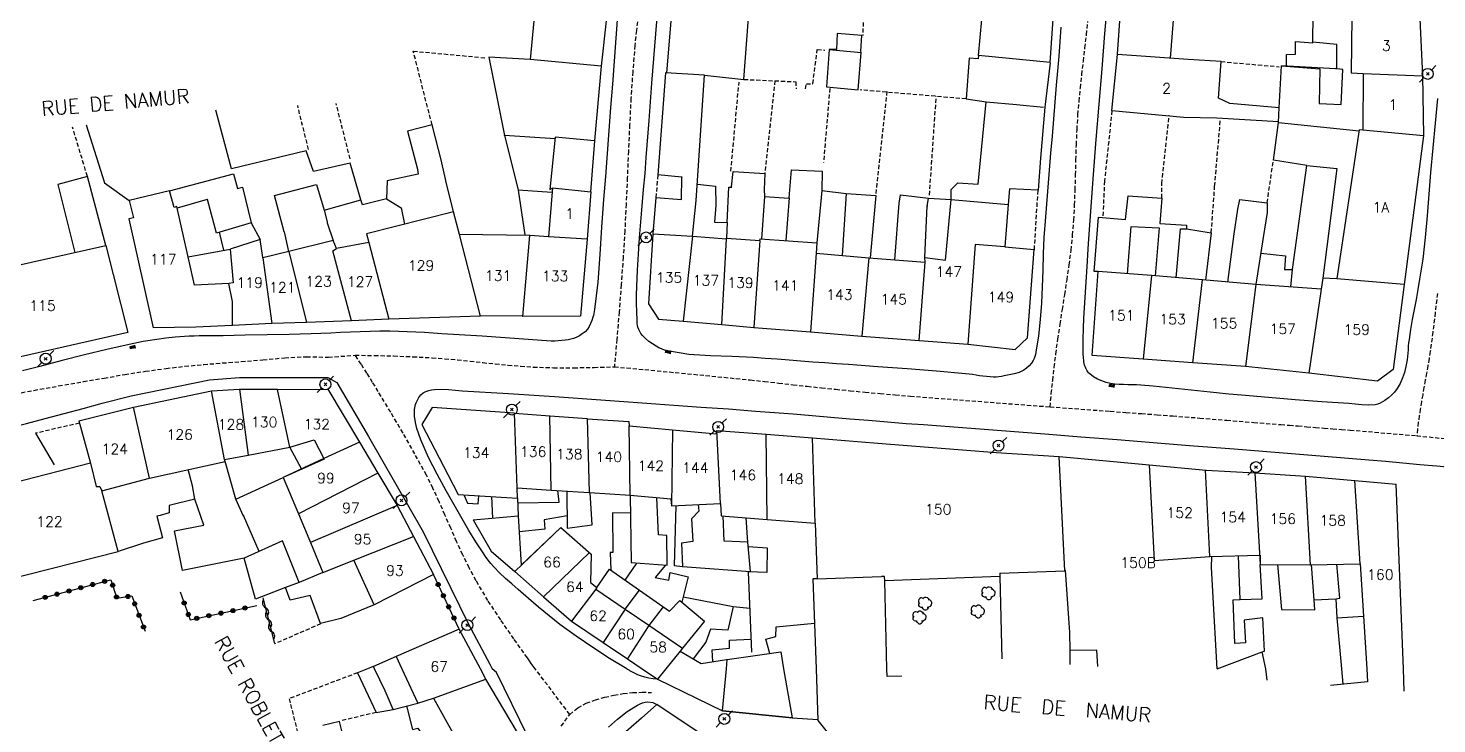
# Model space of a CAD drawing. Header units: millimetres. Extents: x 146998 to 148001, y 143000 to 144001.
# Drawn here: x 147280.2 to 147451.8, y 143164.3 to 143249 of the extents above; entities that cross this region are included whole.
import ezdxf
from ezdxf.enums import TextEntityAlignment as Align

# ---------------------------------------------------------------- set-up
doc = ezdxf.new("R2010")
doc.units = ezdxf.units.MM
doc.linetypes.add('DASHED', pattern=[0.75, 0.5, -0.25])
doc.layers.get('0').update_dxf_attribs({"linetype": 'CONTINUOUS'})
for name, color, linetype in [('W0001', 6, 'DASHED'), ('W0014', 7, 'CONTINUOUS'), ('W0017', 7, 'CONTINUOUS'), ('W0101', 7, 'CONTINUOUS'), ('W0104', 1, 'CONTINUOUS'), ('W0112', 1, 'DASHED'), ('W0300', 7, 'CONTINUOUS'), ('W0310', 3, 'CONTINUOUS'), ('W0323', 7, 'CONTINUOUS'), ('W0401', 7, 'CONTINUOUS'), ('W0473', 7, 'CONTINUOUS'), ('W0989', 7, 'CONTINUOUS'), ('W0991', 7, 'CONTINUOUS'), ('W1102', 7, 'CONTINUOUS')]:
    doc.layers.add(name, color=color, linetype=linetype)
doc.styles.get("Standard").update_dxf_attribs({"font": 'romans.shx', "width": 0.85})

# ---------------------------------------------------------------- blocks, each defined once
blk = doc.blocks.new('T473')
for p, q in [((-0.166667, 0.166667), (0.166667, -0.166667)), ((-0.166667, -0.166667), (0.166667, 0.166667)), ((0.500001, 0.500001), (1.000002, 1.000002)), ((-1.000002, -1.000002), (-0.500001, -0.500001))]:
    blk.add_line(p, q)
blk.add_ellipse((0, 0), major_axis=(0.471405, 0.471405), ratio=1, start_param=5.4977871438, end_param=11.780972451)
blk = doc.blocks.new('T401')
for p, q in [((-0.3, 0.3), (0, 0.3)), ((-0.3, -0.25), (-0.3, 0.3)), ((-0.3, 0.15), (0, 0.15)), ((-0.3, 0), (0, 0)), ((0, 0.3), (0, -0.25)), ((-0.3, -0.15), (0, -0.15)), ((-0.3, -0.25), (-0.3, -0.3)), ((-0.3, -0.3), (0, -0.3)), ((0, -0.3), (0, -0.25))]:
    blk.add_line(p, q)
blk = doc.blocks.new('T300')
for p, q in [((-0.8, 0.51), (-0.86, 0.34)), ((-0.86, 0.34), (-0.86, 0.17)), ((-0.86, 0.17), (-0.74, 0.06)), ((-0.69, 0.63), (-0.8, 0.51)), ((-0.8, -0.06), (-0.74, 0.06)), ((-0.74, 0.06), (-0.69, 0.11)), ((-0.57, 0.69), (-0.69, 0.63)), ((-0.46, 0.69), (-0.57, 0.69)), ((-0.29, 0.63), (-0.46, 0.69)), ((-0.29, 0.63), (-0.17, 0.74)), ((-0.23, 0.57), (-0.29, 0.63)), ((-0.17, 0.74), (-0.06, 0.8)), ((-0.06, 0.8), (0.06, 0.8)), ((0.06, 0.8), (0.23, 0.74)), ((0.23, 0.74), (0.34, 0.63)), ((0.34, 0.63), (0.4, 0.51)), ((0.46, 0.46), (0.34, 0.46)), ((0.4, 0.51), (0.4, 0.46)), ((0.57, 0.4), (0.46, 0.46)), ((0.57, 0.4), (0.69, 0.29)), ((0.69, 0.29), (0.74, 0.17)), ((0.74, 0.06), (0.69, -0.17)), ((0.74, 0.17), (0.74, 0.06)), ((-0.8, -0.17), (-0.8, -0.06)), ((-0.8, -0.23), (-0.8, -0.17)), ((-0.74, -0.34), (-0.8, -0.23)), ((-0.69, -0.4), (-0.74, -0.34)), ((-0.51, -0.46), (-0.69, -0.4)), ((-0.4, -0.46), (-0.51, -0.46)), ((-0.4, -0.46), (-0.34, -0.46)), ((-0.34, -0.46), (-0.34, -0.4)), ((-0.34, -0.51), (-0.34, -0.46)), ((-0.29, -0.63), (-0.34, -0.51)), ((-0.17, -0.74), (-0.29, -0.63)), ((-0.06, -0.8), (-0.17, -0.74)), ((0.06, -0.8), (-0.06, -0.8)), ((0.17, -0.74), (0.06, -0.8)), ((0.23, -0.69), (0.17, -0.74)), ((0.29, -0.46), (0.23, -0.46)), ((0.29, -0.63), (0.23, -0.69)), ((0.46, -0.4), (0.29, -0.46)), ((0.34, -0.51), (0.29, -0.63)), ((0.34, -0.51), (0.34, -0.46)), ((0.57, -0.34), (0.46, -0.4)), ((0.63, -0.29), (0.57, -0.34)), ((0.69, -0.17), (0.63, -0.29))]:
    blk.add_line(p, q)
blk = doc.blocks.new('t323o')
at = {"color": 0, "linetype": 'Continuous'}
for radius in [0.25, 0.15]:
    blk.add_circle((0, 0), radius, dxfattribs=at)
blk = doc.blocks.new('t310o')
at = {"color": 0, "linetype": 'Continuous'}
for centre, start, end in [((-0.5, 0.38), 216.8699, 323.1304), ((0.5, -0.37), 36.8699, 143.1303)]:
    blk.add_arc(centre, 0.625, start, end, dxfattribs=at)

msp = doc.modelspace()

# ---------------------------------------------------------------- linework, layer by layer
at = {"layer": 'W0001'}
for points in [[(147354.52, 143250.55), (147354.3, 143248.74), (147354.11, 143246.93), (147353.85, 143243.71), (147353.64, 143240.49), (147353.47, 143237.26), (147353.33, 143234.04), (147353.19, 143230.81), (147353.05, 143227.59), (147352.89, 143224.36), (147352.69, 143221.14), (147352.45, 143217.8), (147352.2, 143214.46), (147351.92, 143211.12), (147351.62, 143207.79)], [(147404.69, 143202.91), (147404.84, 143204.52), (147405.02, 143206.13), (147405.2, 143207.73), (147405.39, 143209.34), (147405.64, 143211.15), (147405.91, 143212.96), (147406.19, 143214.76), (147406.48, 143216.57), (147406.76, 143218.37), (147407.02, 143220.18), (147407.25, 143222), (147407.44, 143223.82), (147407.58, 143225.65), (147407.68, 143227.48), (147407.75, 143229.32), (147407.8, 143231.15), (147407.84, 143232.99), (147407.9, 143234.82), (147407.98, 143236.66), (147408.09, 143238.49), (147408.23, 143240.12), (147408.39, 143241.74), (147408.56, 143243.36), (147408.75, 143244.99), (147408.94, 143246.61), (147409.13, 143248.23), (147409.31, 143249.85)], [(147451.87, 143216.71), (147451.6, 143214.36), (147451.32, 143212.01), (147451, 143209.66), (147450.87, 143208.78), (147450.72, 143207.9), (147450.56, 143207.02), (147450.4, 143206.15), (147450.24, 143205.27), (147450.08, 143204.39), (147449.93, 143203.52), (147449.79, 143202.64), (147449.67, 143201.83), (147449.55, 143201.02), (147449.45, 143200.21), (147449.36, 143199.39)], [(147277.9, 143204.34), (147280.91, 143204.92), (147283.92, 143205.45), (147286.94, 143205.98), (147289.45, 143206.42), (147291.97, 143206.84), (147294.49, 143207.24), (147297.02, 143207.59), (147299.3, 143207.85), (147301.59, 143208.07), (147303.88, 143208.25), (147306.17, 143208.42), (147308.81, 143208.64), (147311.46, 143208.88), (147314.12, 143209.02), (147316.79, 143208.96)], [(147316.79, 143208.96), (147320.05, 143209.19)], [(147341.98, 143171), (147341.74, 143171.33), (147341.5, 143171.67), (147341.26, 143172), (147341.02, 143172.34), (147339.39, 143174.64), (147337.78, 143176.96), (147336.22, 143179.32), (147334.77, 143181.74), (147333.93, 143183.31), (147333.14, 143184.9), (147332.4, 143186.51), (147331.69, 143188.14), (147330.98, 143189.76), (147330.26, 143191.38), (147329.52, 143192.99), (147328.72, 143194.58), (147327.32, 143197.17), (147325.87, 143199.72), (147324.37, 143202.26), (147322.85, 143204.77), (147322.17, 143205.89), (147321.48, 143207), (147320.77, 143208.1), (147320.05, 143209.19)], [(147320.05, 143209.19), (147322.39, 143209.17), (147324.73, 143209.11), (147327.08, 143209.01), (147329.41, 143208.89), (147330.96, 143208.77), (147332.5, 143208.63), (147334.04, 143208.47), (147335.58, 143208.3), (147337.11, 143208.14), (147338.65, 143207.99), (147340.2, 143207.86), (147341.74, 143207.76), (147344.21, 143207.68), (147346.68, 143207.67), (147349.15, 143207.71), (147351.62, 143207.79)], [(147351.62, 143207.79), (147355.32, 143207.45), (147359.03, 143207.09), (147362.73, 143206.73), (147366.43, 143206.36), (147368.17, 143206.18), (147369.91, 143206), (147371.64, 143205.8), (147373.38, 143205.61), (147375.12, 143205.42), (147376.85, 143205.23), (147378.59, 143205.05), (147380.33, 143204.87), (147382.16, 143204.7), (147384, 143204.53), (147385.84, 143204.37), (147387.67, 143204.21), (147404.69, 143202.91)], [(147404.69, 143202.91), (147412.02, 143202.37), (147413.93, 143202.23), (147415.83, 143202.09), (147417.73, 143201.95), (147419.63, 143201.8), (147422.93, 143201.55), (147426.22, 143201.28), (147429.51, 143201.01), (147432.81, 143200.75), (147433.86, 143200.66), (147434.91, 143200.58), (147435.97, 143200.49), (147437.02, 143200.41), (147438.07, 143200.33), (147439.13, 143200.24), (147440.18, 143200.16), (147441.24, 143200.08), (147449.36, 143199.39)], [(147449.36, 143199.39), (147457.39, 143198.58), (147457.91, 143198.53), (147458.43, 143198.48), (147458.95, 143198.43), (147459.47, 143198.39), (147461.38, 143198.24), (147463.28, 143198.1), (147465.19, 143197.98), (147467.11, 143197.86), (147469.02, 143197.74), (147470.93, 143197.63), (147472.84, 143197.51), (147474.75, 143197.39), (147475.74, 143197.33), (147476.73, 143197.26), (147477.72, 143197.2), (147478.71, 143197.14), (147479.7, 143197.08), (147480.69, 143197.02), (147481.68, 143196.96), (147482.67, 143196.89), (147488.29, 143196.49)], [(147346.18, 143165.45), (147341.98, 143171)], [(147346.18, 143165.45), (147347.16, 143166.25), (147348.2, 143166.82), (147349.3, 143167.24), (147350.44, 143167.54), (147351.57, 143167.79), (147352.7, 143167.99), (147353.84, 143168.11), (147354.99, 143168.16), (147356.13, 143168.13)], [(147345.15, 143164.04), (147346.18, 143165.45)]]:
    msp.add_lwpolyline(points, dxfattribs=at)
at = {"layer": 'W0014'}
for points in [[(147406.02, 143249.15), (147405.88, 143247.38), (147405.74, 143245.61), (147405.59, 143243.84), (147405.45, 143242.07), (147405.28, 143240), (147405.1, 143237.93), (147404.93, 143235.86), (147404.75, 143233.8), (147404.58, 143231.73), (147404.41, 143229.66), (147404.24, 143227.59), (147404.08, 143225.52), (147403.95, 143223.53), (147403.87, 143221.53), (147403.8, 143219.54), (147403.73, 143217.54), (147403.64, 143215.54), (147403.49, 143213.54), (147403.27, 143211.54), (147402.95, 143209.56), (147402.9, 143209.3), (147402.84, 143209.04), (147402.75, 143208.79), (147402.63, 143208.55), (147402.41, 143208.21), (147402.14, 143207.9), (147401.84, 143207.63), (147401.5, 143207.39), (147400.93, 143207.11), (147400.32, 143206.92), (147399.71, 143206.79), (147399.1, 143206.67), (147398.78, 143206.61), (147398.46, 143206.57), (147398.13, 143206.54), (147397.81, 143206.53), (147397.38, 143206.55), (147396.95, 143206.59), (147396.52, 143206.64), (147396.1, 143206.7), (147395.68, 143206.77), (147395.26, 143206.84), (147394.83, 143206.9), (147394.41, 143206.95), (147390.84, 143207.27), (147387.27, 143207.54), (147383.7, 143207.79), (147380.13, 143208.05), (147378.69, 143208.16), (147377.24, 143208.26), (147375.79, 143208.37), (147374.34, 143208.48), (147372.9, 143208.59), (147371.45, 143208.7), (147370, 143208.81), (147368.56, 143208.92), (147365.95, 143209.05), (147363.32, 143209.12), (147360.68, 143209.29), (147358.08, 143209.73), (147357.72, 143209.83), (147357.37, 143209.96), (147357.04, 143210.11), (147356.71, 143210.29), (147356.26, 143210.57), (147355.82, 143210.88), (147355.4, 143211.22), (147355.03, 143211.61), (147354.86, 143211.84), (147354.71, 143212.08), (147354.59, 143212.34), (147354.49, 143212.61), (147354.44, 143212.82), (147354.41, 143213.04), (147354.4, 143213.26), (147354.39, 143213.48), (147354.34, 143214.5), (147354.32, 143215.53), (147354.33, 143216.56), (147354.35, 143217.58), (147354.43, 143219.55), (147354.55, 143221.52), (147354.68, 143223.48), (147354.84, 143225.44), (147355.01, 143227.4), (147355.18, 143229.36), (147355.35, 143231.32), (147355.5, 143233.28), (147355.85, 143237.8), (147356.2, 143242.32), (147356.55, 143246.84), (147356.92, 143251.35)], [(147451.88, 143240.44), (147451.62, 143237.44), (147451.31, 143234.44), (147451.03, 143231.45), (147450.82, 143228.81), (147450.62, 143226.17), (147450.39, 143223.52), (147450.09, 143220.89), (147449.91, 143219.66), (147449.71, 143218.44), (147449.5, 143217.22), (147449.27, 143216), (147449.04, 143214.78), (147448.81, 143213.56), (147448.6, 143212.34), (147448.42, 143211.11), (147448.37, 143210.7), (147448.33, 143210.29), (147448.3, 143209.87), (147448.27, 143209.46), (147448.24, 143209.04), (147448.19, 143208.63), (147448.12, 143208.22), (147448.04, 143207.81), (147447.85, 143207.11), (147447.62, 143206.43), (147447.33, 143205.76), (147446.97, 143205.13), (147446.65, 143204.71), (147446.29, 143204.33), (147445.9, 143203.99), (147445.48, 143203.68), (147445.2, 143203.51), (147444.92, 143203.36), (147444.61, 143203.25), (147444.3, 143203.17), (147443.49, 143203.1), (147442.67, 143203.14), (147441.87, 143203.23), (147441.08, 143203.31), (147437.81, 143203.52), (147434.54, 143203.77), (147431.28, 143204.04), (147428.02, 143204.33), (147426.48, 143204.47), (147424.95, 143204.62), (147423.41, 143204.78), (147421.88, 143204.94), (147420.34, 143205.1), (147418.81, 143205.25), (147417.27, 143205.41), (147415.73, 143205.55), (147415.21, 143205.59), (147414.69, 143205.6), (147414.16, 143205.61), (147413.64, 143205.62), (147413.11, 143205.64), (147412.58, 143205.69), (147412.05, 143205.77), (147411.53, 143205.89), (147411, 143206.07), (147410.48, 143206.3), (147409.99, 143206.58), (147409.53, 143206.91), (147409.4, 143207.03), (147409.29, 143207.16), (147409.2, 143207.3), (147409.11, 143207.44), (147409.03, 143207.62), (147408.96, 143207.81), (147408.9, 143208), (147408.86, 143208.19), (147408.82, 143208.4), (147408.79, 143208.61), (147408.77, 143208.82), (147408.76, 143209.04), (147408.74, 143209.25), (147408.73, 143209.47), (147408.72, 143209.69), (147408.72, 143209.91), (147408.73, 143211.17), (147408.77, 143212.44), (147408.82, 143213.7), (147408.89, 143214.96), (147408.97, 143216.23), (147409.05, 143217.49), (147409.13, 143218.75), (147409.21, 143220.01), (147409.39, 143222.81), (147409.58, 143225.6), (147409.78, 143228.39), (147409.99, 143231.19), (147410.32, 143235.48), (147410.67, 143239.77), (147411.02, 143244.06), (147411.37, 143248.36), (147411.6, 143251.08)], [(147352.01, 143250.61), (147351.8, 143247.8), (147351.58, 143244.99), (147351.37, 143242.19), (147351.16, 143239.38), (147350.95, 143236.57), (147350.74, 143233.77), (147350.53, 143230.96), (147350.31, 143228.15), (147350.07, 143224.81), (147349.86, 143221.46), (147349.6, 143218.11), (147349.2, 143214.78), (147349.16, 143214.54), (147349.12, 143214.29), (147349.06, 143214.05), (147348.99, 143213.82), (147348.87, 143213.44), (147348.73, 143213.06), (147348.56, 143212.7), (147348.33, 143212.36), (147348.04, 143212.05), (147347.71, 143211.79), (147347.35, 143211.56), (147346.98, 143211.37), (147346.65, 143211.24), (147346.31, 143211.15), (147345.97, 143211.09), (147345.63, 143211.03), (147345.21, 143210.97), (147344.78, 143210.93), (147344.36, 143210.9), (147343.93, 143210.89)], [(147343.93, 143210.89), (147341.13, 143211.11), (147338.33, 143211.31), (147335.53, 143211.5), (147332.73, 143211.68), (147330.62, 143211.81), (147328.5, 143211.95), (147326.38, 143212.06), (147324.26, 143212.12), (147323.06, 143212.12), (147321.86, 143212.09), (147320.66, 143212.06), (147319.46, 143212.01), (147318.26, 143211.95), (147317.07, 143211.89), (147315.87, 143211.84), (147314.67, 143211.8), (147311.99, 143211.73), (147309.31, 143211.67), (147306.64, 143211.62), (147303.96, 143211.56), (147303.37, 143211.55), (147302.78, 143211.55), (147302.2, 143211.55), (147301.61, 143211.55), (147301.02, 143211.54), (147300.43, 143211.53), (147299.84, 143211.51), (147299.25, 143211.48), (147298.13, 143211.39), (147297, 143211.27), (147295.89, 143211.13), (147294.77, 143210.96), (147294.2, 143210.87), (147293.64, 143210.76), (147293.08, 143210.64), (147292.52, 143210.52), (147289.79, 143209.9), (147287.06, 143209.23), (147284.35, 143208.54), (147281.63, 143207.84), (147279.52, 143207.3)], [(147289.22, 143203.34), (147292.76, 143204.26), (147302.3, 143206.19), (147305.95, 143206.49), (147316.7, 143206.48), (147317.81, 143205.88), (147321.66, 143199.28), (147328.31, 143187.7), (147333.86, 143176.46), (147336.45, 143171.59), (147336.74, 143171)], [(147353.14, 143171), (147351.04, 143172.27), (147348.98, 143173.6), (147346.96, 143174.98), (147344.97, 143176.42), (147343.67, 143177.44), (147342.39, 143178.5), (147341.14, 143179.59), (147339.9, 143180.68), (147339.13, 143181.34), (147338.37, 143182), (147337.62, 143182.69), (147336.92, 143183.42), (147336.57, 143183.82), (147336.24, 143184.24), (147335.93, 143184.68), (147335.63, 143185.12), (147334.74, 143186.48), (147333.89, 143187.86), (147333.07, 143189.26), (147332.27, 143190.68), (147331.14, 143192.68), (147330.03, 143194.7), (147328.98, 143196.76), (147328.06, 143198.88), (147327.8, 143199.58), (147327.57, 143200.29), (147327.38, 143201.02), (147327.28, 143201.76), (147327.27, 143201.97), (147327.26, 143202.17), (147327.26, 143202.38), (147327.28, 143202.59), (147327.31, 143202.79), (147327.34, 143203), (147327.4, 143203.2), (147327.46, 143203.4), (147327.62, 143203.74), (147327.81, 143204.06), (147328.05, 143204.36), (147328.34, 143204.61), (147328.66, 143204.79), (147329.01, 143204.91), (147329.36, 143204.98), (147329.71, 143205.03), (147330.56, 143205.08), (147331.41, 143205.03), (147332.25, 143204.94), (147333.08, 143204.87), (147338.71, 143204.52), (147344.33, 143204.16), (147349.95, 143203.76), (147355.57, 143203.34)], [(147263.81, 143196.74), (147267.86, 143197.77), (147271.9, 143198.81), (147275.95, 143199.85), (147279.99, 143200.9), (147282.3, 143201.5), (147284.61, 143202.11), (147286.92, 143202.72), (147289.22, 143203.34)], [(147355.57, 143203.34), (147358.88, 143203.12), (147362.19, 143202.89), (147365.51, 143202.65), (147368.82, 143202.4), (147371.11, 143202.22), (147373.41, 143202.04), (147375.7, 143201.85), (147377.99, 143201.66), (147380.29, 143201.47), (147382.58, 143201.27), (147384.87, 143201.09), (147387.17, 143200.9), (147389.28, 143200.74), (147391.38, 143200.58), (147393.49, 143200.42), (147395.6, 143200.26), (147397.71, 143200.1), (147399.82, 143199.94), (147401.93, 143199.78), (147404.04, 143199.61), (147408.44, 143199.27), (147412.85, 143198.92), (147417.26, 143198.57), (147421.66, 143198.21), (147427.13, 143197.78), (147432.6, 143197.35), (147438.07, 143196.92), (147443.53, 143196.46), (147445.6, 143196.28), (147447.66, 143196.09), (147449.72, 143195.9), (147451.79, 143195.71), (147453.85, 143195.52)], [(147340.72, 143160.53), (147341.01, 143161.19), (147341.18, 143161.75), (147341.22, 143162.21), (147341.04, 143162.86), (147337.24, 143170.54), (147336.74, 143171)], [(147356.87, 143169.76), (147356.35, 143169.79), (147355.82, 143169.87), (147355.31, 143169.99), (147354.81, 143170.14), (147354.47, 143170.26), (147354.15, 143170.42), (147353.83, 143170.6), (147353.52, 143170.77), (147353.43, 143170.83), (147353.33, 143170.89), (147353.23, 143170.94), (147353.14, 143171)], [(147350.91, 143163.89), (147352.01, 143164.88), (147353.18, 143165.81), (147354.45, 143166.6), (147354.75, 143166.74), (147355.06, 143166.85), (147355.38, 143166.93), (147355.71, 143166.98)], [(147355.71, 143166.98), (147356.31, 143166.91), (147356.8, 143166.65)]]:
    msp.add_lwpolyline(points, dxfattribs=at)
at = {"layer": 'W0017'}
msp.add_lwpolyline([(147281.11, 143199.72), (147283.36, 143195.84)], dxfattribs=at)
at = {"layer": 'W0101'}
for points in [[(147404.69, 143244.83), (147395.98, 143245.71), (147396.36, 143250.07), (147396.83, 143255.58), (147405.4, 143254.86)], [(147404.69, 143244.83), (147405.4, 143254.86)], [(147441.45, 143250.45), (147441.38, 143243.57)], [(147449.73, 143250.15), (147450.05, 143243.23)], [(147412.23, 143238.98), (147412.9, 143245.83)], [(147432.59, 143239.31), (147426.6, 143239.86), (147425.21, 143240.5), (147425.53, 143244.95), (147421.51, 143245.22), (147412.9, 143245.83)], [(147441.38, 143243.57), (147442.84, 143243.52)], [(147442.84, 143243.52), (147442.79, 143236.6)], [(147450.05, 143243.23), (147450.17, 143235.96)], [(147412.23, 143238.98), (147420.98, 143238.18), (147421, 143238.2), (147425.01, 143238.09), (147432.5, 143237.66)], [(147432.5, 143237.55), (147432.59, 143239.31)], [(147442.79, 143236.6), (147442.34, 143236.65), (147439.64, 143218.52)], [(147450.17, 143235.96), (147450.18, 143235.91), (147447.82, 143217.8)], [(147304.67, 143217.95), (147300.46, 143217.72), (147298.33, 143227.29), (147297.98, 143227.17), (147297.44, 143229.22), (147292.53, 143228.03), (147293.03, 143225.92), (147292.47, 143225.81), (147295.44, 143212.54)], [(147344.07, 143229.58), (147343.61, 143223.63)], [(147344.07, 143229.58), (147348.74, 143229.11)], [(147348.72, 143229.11), (147348.74, 143229.11), (147348.3, 143223.32)], [(147332.76, 143223.89), (147332.02, 143226.67), (147321.43, 143223.97), (147321.71, 143222.91)], [(147389.49, 143220.52), (147389.45, 143221.08), (147391.94, 143220.78), (147392.65, 143228.15), (147399.57, 143227.55), (147399.2, 143222.4)], [(147308.81, 143221.09), (147308.48, 143223.28), (147304.81, 143222.11), (147305.18, 143218.01), (147304.67, 143217.95)], [(147341.3, 143223.79), (147332.76, 143223.89)], [(147348.3, 143223.32), (147347.51, 143213.95), (147340.47, 143213.9)], [(147343.61, 143223.63), (147341.3, 143223.79)], [(147356.31, 143223.99), (147355.78, 143215.44), (147357, 143213.59), (147360.01, 143213.33)], [(147356.31, 143223.99), (147361.14, 143223.7)], [(147361.14, 143223.7), (147365.27, 143223.36), (147365.29, 143223.47)], [(147365.29, 143223.47), (147369.35, 143223.17)], [(147369.35, 143223.17), (147369.38, 143223.35), (147376.29, 143222.9), (147376.2, 143221.64)], [(147271.51, 143218.49), (147289.68, 143222.55), (147292.34, 143211.96)], [(147311.96, 143221.84), (147308.81, 143221.07), (147308.81, 143221.09)], [(147317.76, 143222.2), (147317.38, 143223.17), (147311.96, 143221.84)], [(147321.71, 143222.91), (147317.76, 143222.2)], [(147376.2, 143221.64), (147382.62, 143221.05)], [(147394.69, 143210.56), (147400.45, 143209.9), (147401.93, 143211.31), (147402.77, 143222.06)], [(147399.2, 143222.4), (147402.77, 143222.06)], [(147382.62, 143221.05), (147389.49, 143220.52)], [(147409.83, 143209.17), (147410.54, 143219.39)], [(147417.05, 143218.9), (147410.54, 143219.39)], [(147423.26, 143218.37), (147417.05, 143218.9)], [(147429.75, 143217.81), (147423.26, 143218.37)], [(147439.64, 143218.52), (147439.64, 143218.49), (147437.92, 143218.6), (147437.72, 143217.26)], [(147437.73, 143217.26), (147429.75, 143217.81)], [(147447.82, 143217.8), (147446.48, 143207.47), (147444.58, 143206.04), (147436.2, 143207)], [(147309.88, 143213.07), (147305.11, 143212.81), (147305.08, 143212.81)], [(147314.1, 143213.2), (147309.88, 143213.07)], [(147319.61, 143213.38), (147314.1, 143213.2)], [(147324.15, 143213.57), (147319.61, 143213.38)], [(147335.3, 143213.94), (147324.15, 143213.57)], [(147340.47, 143213.9), (147340.35, 143214), (147335.3, 143213.96), (147335.3, 143213.94)], [(147360.01, 143213.33), (147364.69, 143212.92)], [(147292.34, 143211.96), (147274.41, 143207.9), (147274.33, 143208.2)], [(147305.08, 143212.81), (147300.65, 143212.63), (147295.44, 143212.54)], [(147364.69, 143212.92), (147368.6, 143212.58), (147368.61, 143212.57)], [(147368.61, 143212.57), (147375.51, 143212.03)], [(147375.51, 143212.03), (147381.77, 143211.52)], [(147381.77, 143211.52), (147388.75, 143210.98)], [(147388.75, 143210.98), (147388.79, 143210.98), (147394.69, 143210.56)], [(147416.05, 143208.72), (147409.83, 143209.17)], [(147422.08, 143208.28), (147416.05, 143208.72)], [(147428.51, 143207.83), (147428.49, 143207.81), (147422.08, 143208.28)], [(147436.2, 143207), (147428.51, 143207.83)], [(147293.05, 143202.86), (147302.54, 143204.84)], [(147302.54, 143204.84), (147305.95, 143205.06)], [(147305.95, 143205.06), (147310.58, 143205.05), (147310.58, 143205.02)], [(147310.58, 143205.02), (147316.7, 143205.06), (147320.56, 143198.6)], [(147286.39, 143201.22), (147293.05, 143202.86)], [(147339.45, 143202.12), (147329.44, 143202.84), (147328.15, 143200.78), (147331.32, 143194.69), (147332.59, 143192.25), (147339.81, 143191.79), (147339.79, 143193.03)], [(147286.39, 143201.22), (147287.8, 143196.07)], [(147339.45, 143202.12), (147343.75, 143201.81)], [(147343.75, 143201.81), (147348.32, 143201.48), (147348.32, 143201.43)], [(147348.32, 143201.43), (147353.39, 143201.13), (147353.41, 143200.61)], [(147353.41, 143200.61), (147358.68, 143200.13)], [(147358.68, 143200.13), (147364.06, 143199.64), (147364.1, 143200.03)], [(147364.1, 143200.03), (147370.11, 143199.57)], [(147370.11, 143199.57), (147375.75, 143199.13)], [(147307.01, 143197.04), (147312.09, 143198.01)], [(147312.09, 143198.01), (147315.06, 143198.89), (147316.27, 143196.53)], [(147320.56, 143198.6), (147322.79, 143194.83)], [(147375.75, 143199.13), (147383.73, 143198.5)], [(147383.73, 143198.5), (147398.11, 143197.37)], [(147287.8, 143196.07), (147274.38, 143192.62), (147277.4, 143181.81), (147291.19, 143185.3), (147289.19, 143192.69)], [(147294.98, 143194.23), (147304.22, 143196.25)], [(147304.14, 143196.49), (147307.01, 143197.04)], [(147316.27, 143196.53), (147311.29, 143194.32), (147313.14, 143189.88)], [(147398.11, 143197.37), (147405.79, 143196.87)], [(147405.79, 143196.87), (147411.11, 143196.38)], [(147411.11, 143196.38), (147416.77, 143195.85)], [(147416.77, 143195.85), (147423.69, 143195.21)], [(147289.19, 143192.69), (147294.98, 143194.23)], [(147322.79, 143194.83), (147325.14, 143190.88)], [(147423.69, 143195.21), (147429.64, 143194.89)], [(147429.64, 143194.89), (147435.81, 143194.48)], [(147435.81, 143194.48), (147441.8, 143193.95), (147441.8, 143193.93)], [(147339.79, 143193.03), (147343.92, 143192.77)], [(147343.92, 143192.77), (147348.55, 143192.49)], [(147348.55, 143192.49), (147348.57, 143192.49), (147353.54, 143192.16)], [(147441.8, 143193.93), (147446.84, 143193.51)], [(147447.75, 143171), (147446.84, 143193.51)], [(147325.14, 143190.88), (147327.14, 143187.13)], [(147353.54, 143192.16), (147358.51, 143191.7)], [(147358.51, 143191.7), (147358.57, 143190.85)], [(147358.57, 143190.85), (147364.55, 143191.13)], [(147364.55, 143191.13), (147364.63, 143189.65), (147370.22, 143189.2)], [(147313.14, 143189.88), (147314.6, 143186.38)], [(147370.22, 143189.2), (147376.06, 143188.73)], [(147345.09, 143188.21), (147339.48, 143182.84)], [(147340.27, 143183.64), (147345.09, 143188.21), (147348.8, 143184.98)], [(147376.06, 143188.73), (147376.33, 143181.96), (147384.15, 143182.25)], [(147314.6, 143186.38), (147316.12, 143182.72), (147319.89, 143184.22)], [(147327.14, 143187.13), (147329.58, 143182.48)], [(147329.58, 143182.48), (147322.35, 143178.81), (147319.89, 143184.23)], [(147348.8, 143184.98), (147348.73, 143181.52), (147349.49, 143180.89)], [(147424.17, 143184.68), (147430.27, 143184.86)], [(147425.05, 143171), (147424.52, 143180.43), (147424.52, 143180.46), (147424.36, 143183.34), (147424.38, 143184.69)], [(147430.27, 143184.86), (147430.3, 143183.73), (147436.42, 143183.67)], [(147436.42, 143183.67), (147436.42, 143183.69), (147442.48, 143183.8)], [(147442.48, 143183.8), (147442.87, 143177.42), (147442.87, 143177.4), (147443.26, 143171)], [(147339.48, 143182.84), (147342.97, 143179.79)], [(147398.56, 143182.66), (147398.57, 143182.26), (147398.57, 143182.26), (147384.55, 143181.72), (147384.55, 143181.72), (147384.54, 143182.25), (147384.15, 143182.25)], [(147398.56, 143182.66), (147406.51, 143182.96)], [(147407.13, 143173.23), (147407.11, 143175.45), (147406.59, 143183.03)], [(147349.49, 143180.89), (147349.35, 143180.7)], [(147349.35, 143180.7), (147352.93, 143178.27)], [(147342.97, 143179.79), (147346.38, 143176.8), (147346.38, 143176.83)], [(147352.93, 143178.27), (147355.83, 143176.31)], [(147332.71, 143175.85), (147325.02, 143172.52), (147325.73, 143171)], [(147335.3, 143171), (147332.71, 143175.85)], [(147346.38, 143176.83), (147350.24, 143174.22)], [(147355.83, 143176.31), (147359.93, 143173.53)], [(147350.24, 143174.22), (147353.22, 143172.21)], [(147359.93, 143173.53), (147359.64, 143173.16)], [(147353.22, 143172.21), (147355.01, 143171)], [(147359.64, 143173.16), (147357.89, 143171)], [(147410.4, 143173.27), (147407.13, 143173.23)], [(147410.51, 143171.28), (147410.4, 143173.27)], [(147325.73, 143171), (147327.67, 143166.84), (147329.6, 143167.44)], [(147335.97, 143169.74), (147335.3, 143171)], [(147355.01, 143171), (147356.87, 143169.76)], [(147357.89, 143171), (147356.87, 143169.76)], [(147443.26, 143171), (147443.36, 143169.41), (147438.86, 143168.99)], [(147447.84, 143168.27), (147447.79, 143169.64), (147447.75, 143171)], [(147335.99, 143156.66), (147340.45, 143162.14), (147335.97, 143169.74)], [(147329.6, 143167.44), (147333.4, 143160.58)], [(147363.55, 143162.17), (147356.8, 143166.65), (147354.92, 143165.01), (147351.76, 143162.25)]]:
    msp.add_lwpolyline(points, dxfattribs=at)
at = {"layer": 'W0104'}
for points in [[(147412.89, 143245.85), (147413.84, 143259.19)], [(147419.37, 143245.37), (147419.9, 143252.01), (147420.27, 143258.65)], [(147358.93, 143255.38), (147358.94, 143255.31), (147357.95, 143243.54), (147357.83, 143243.6), (147356.9, 143231.15)], [(147362.58, 143243.3), (147367.4, 143242.78), (147368.27, 143254.61)], [(147341.89, 143250.76), (147341.36, 143245.2), (147336.31, 143245.48), (147338.22, 143235.97), (147338.22, 143236.01), (147339.9, 143229.28), (147340.7, 143223.85)], [(147350.67, 143250.29), (147349.99, 143244.4), (147349.21, 143235.34), (147349.21, 143235.32), (147348.72, 143229.11)], [(147432.59, 143239.31), (147432.87, 143244.43), (147433.45, 143244.4), (147433.48, 143244.4), (147433.49, 143245.82), (147434.57, 143245.87), (147434.57, 143247.4), (147436.7, 143247.25), (147436.69, 143247.3), (147436.73, 143250.67)], [(147439.61, 143244.09), (147439.62, 143247.03), (147436.69, 143247.3)], [(147377.8, 143246.42), (147381.67, 143246.08)], [(147395.98, 143245.71), (147395.92, 143245.3), (147394.84, 143245.38), (147394.46, 143240.41), (147396.9, 143240.06)], [(147412.9, 143245.83), (147412.89, 143245.85)], [(147349.99, 143244.4), (147341.36, 143245.2)], [(147404.69, 143244.81), (147404.05, 143239.42), (147404.05, 143239.4), (147403.54, 143233.21), (147403.23, 143229.3)], [(147361.14, 143223.7), (147361.6, 143228.05), (147362.58, 143243.3), (147357.83, 143243.6)], [(147332.02, 143226.67), (147331.07, 143230.44), (147331.07, 143230.46), (147330.61, 143232.64), (147330.61, 143232.67), (147329.41, 143237.24), (147326.42, 143236.47), (147327.62, 143231.85), (147327.65, 143231.83), (147327.71, 143231.25), (147323.93, 143230.42), (147323.86, 143228.23), (147320.95, 143227.53), (147320.73, 143228.13), (147319.43, 143232.6), (147314.98, 143231.56), (147314.08, 143234.07), (147304.97, 143231.91), (147303.09, 143239.05)], [(147392.65, 143228.15), (147392.64, 143229.39), (147393.47, 143230.18), (147395.95, 143230.02), (147396.9, 143240.06), (147400.6, 143239.71), (147403.91, 143239.42)], [(147287.29, 143237.25), (147289.52, 143230.19), (147292.53, 143228.03)], [(147430.36, 143221.64), (147433.39, 143221.31), (147433.24, 143219.64), (147434.23, 143219.62), (147435.97, 143232.3), (147431.89, 143232.93), (147432.5, 143237.55), (147442.33, 143236.54)], [(147344.39, 143235.55), (147338.22, 143235.97)], [(147349.21, 143235.32), (147344.41, 143235.76), (147343.77, 143229.36), (147344.07, 143229.56), (147344.07, 143229.58)], [(147435.97, 143232.3), (147439.61, 143231.94), (147437.92, 143218.6)], [(147289.68, 143222.55), (147287.43, 143230.98), (147283.81, 143230), (147285.91, 143221.7)], [(147297.44, 143229.22), (147305.22, 143231.3), (147305.7, 143229.5), (147306.32, 143229.68), (147307.37, 143225.32), (147303.17, 143224.06), (147302.05, 143228.14), (147302.03, 143228.14), (147298.38, 143227.09)], [(147356.68, 143228.4), (147359.79, 143228.18), (147359.85, 143230.91), (147359.85, 143230.88), (147356.9, 143231.15)], [(147361.73, 143230.04), (147363.95, 143229.78), (147363.97, 143227.45), (147363.82, 143225.39), (147365.37, 143225.37), (147365.57, 143229.65), (147365.92, 143229.67), (147365.9, 143229.69), (147366.08, 143231.59), (147369.95, 143231.32), (147369.88, 143229.38), (147369.89, 143228.53), (147372.89, 143228.33), (147372.91, 143228.36), (147373.19, 143231.79), (147376.91, 143231.63), (147376.87, 143229.24), (147379.86, 143228.91), (147379.86, 143228.89), (147383.47, 143228.64), (147382.76, 143221.04)], [(147311.96, 143221.84), (147311.42, 143224.24), (147311.39, 143224.24), (147310.22, 143228.63), (147315.34, 143229.98), (147316.25, 143226.85), (147320.73, 143228.13)], [(147344.02, 143229), (147339.9, 143229.28)], [(147356.68, 143228.4), (147356.31, 143223.99)], [(147369.89, 143228.53), (147369.53, 143223.34)], [(147376.87, 143229.24), (147376.29, 143222.9)], [(147379.86, 143228.91), (147379.36, 143221.35)], [(147385.79, 143220.8), (147386.3, 143227.71), (147386.46, 143228.71), (147389.9, 143228.34), (147392.65, 143228.15)], [(147403.23, 143229.3), (147399.75, 143229.46), (147399.57, 143227.55)], [(147410.58, 143226), (147413.88, 143225.71), (147414.2, 143228.61), (147418.3, 143228.34), (147418.05, 143225.22), (147421.32, 143225.05), (147421.3, 143224.6), (147424.33, 143224.12), (147423.64, 143218.34)], [(147316.25, 143226.85), (147316.64, 143225.45), (147316.65, 143225.32), (147317.38, 143223.17)], [(147323.86, 143228.23), (147325.63, 143227.15), (147326.07, 143225.15)], [(147332.74, 143223.89), (147332.02, 143226.67)], [(147372.91, 143228.36), (147372.5, 143223.15)], [(147389.45, 143221.08), (147389.71, 143227.39), (147389.71, 143227.32), (147389.9, 143228.34)], [(147426.35, 143218.11), (147427.12, 143223.98), (147427.57, 143226.98), (147427.8, 143228.16), (147431.14, 143227.76), (147431.12, 143226.61), (147431.13, 143226.59), (147430.66, 143223.52), (147429.75, 143217.81)], [(147307.37, 143225.32), (147308.48, 143223.28)], [(147365.37, 143225.37), (147365.29, 143223.47)], [(147410.54, 143219.39), (147410.07, 143219.38), (147410.58, 143226)], [(147304.04, 143221.97), (147303.52, 143224.17)], [(147414.14, 143219.12), (147414.56, 143224.88), (147418, 143224.7), (147417.49, 143218.86)], [(147420.07, 143218.64), (147420.58, 143224.59), (147421.3, 143224.6)], [(147299.69, 143221.19), (147304.81, 143222.11)], [(147434.03, 143217.52), (147434.23, 143219.62)], [(147313.52, 143195.35), (147312.09, 143198.01)], [(147304.22, 143196.25), (147304.14, 143196.49)], [(147308.35, 143185.3), (147306.45, 143189.67), (147306.45, 143189.58), (147305.51, 143191.68), (147304.22, 143196.25)], [(147316.24, 143196.6), (147311.29, 143194.32)], [(147300.5, 143191.67), (147300.21, 143193.3), (147299.72, 143195.27)], [(147305.51, 143191.68), (147311.29, 143194.32)], [(147339.83, 143191.22), (147344.89, 143191.3), (147344.73, 143192.72)], [(147345.81, 143192.65), (147345.88, 143188.12), (147348.9, 143188.55), (147348.67, 143192.48)], [(147322.35, 143178.81), (147318.3, 143177.13), (147318.28, 143177.13), (147315.84, 143176.52), (147314.56, 143179.93), (147312.12, 143179.37), (147311.55, 143180.89), (147307.9, 143179.47), (147306.52, 143184.48), (147298.99, 143183), (147298.04, 143187.83), (147301.61, 143188.51), (147300.5, 143191.67), (147297.37, 143190.9), (147297.38, 143190.02), (147296.27, 143189.66), (147295.89, 143189.61), (147296.56, 143186.97), (147294.26, 143186.32), (147291.19, 143185.3)], [(147333.26, 143192.21), (147333.74, 143191.18), (147335.04, 143191.11), (147335.1, 143192.09)], [(147336.81, 143189.36), (147336.7, 143191.99)], [(147339.81, 143191.79), (147339.89, 143189.62)], [(147353.54, 143192.16), (147353.68, 143183.94), (147358.06, 143183.62), (147358, 143187.24), (147357.01, 143187.33), (147356.77, 143191.86)], [(147359.09, 143190.87), (147358.9, 143183.6), (147359.93, 143183.48)], [(147361.84, 143191), (147361.89, 143190.22), (147361.03, 143189.28), (147361.18, 143186.51), (147359.8, 143186.3), (147359.93, 143183.48), (147368.19, 143182.87), (147367.86, 143186.45), (147367.67, 143189.4)], [(147334.43, 143189.15), (147339.89, 143189.62), (147340.27, 143183.64)], [(147334.43, 143189.15), (147336.59, 143185.32), (147339.48, 143182.84)], [(147345.86, 143189.63), (147343.05, 143189.15), (147343.14, 143188.01), (147340.01, 143187.67)], [(147353.58, 143189.96), (147351.4, 143190.02), (147351.43, 143185.19), (147351.11, 143185.17), (147351.2, 143183.02)], [(147367.86, 143186.45), (147364.99, 143186.56), (147364.86, 143189.63)], [(147313.21, 143181.52), (147311.18, 143186.58), (147306.52, 143184.48)], [(147367.91, 143185.89), (147370.25, 143185.76), (147370.19, 143182.74), (147367.92, 143182.81), (147368.32, 143173.02)], [(147352.95, 143181.8), (147354.35, 143183.89)], [(147427.85, 143179.43), (147427.64, 143184.78)], [(147316.12, 143182.72), (147313.21, 143181.52), (147311.55, 143180.89)], [(147349.49, 143180.89), (147351.04, 143183.13), (147358.35, 143178.04), (147359.6, 143179.33), (147362.58, 143176.81), (147359.93, 143173.53)], [(147357.83, 143183.64), (147356.6, 143182.11), (147358.25, 143181.81), (147358.41, 143182.73), (147360.59, 143182.21), (147359.83, 143179.14)], [(147398.57, 143182.26), (147398.81, 143172.22)], [(147430.99, 143171), (147430.54, 143173.09), (147430.8, 143173.16), (147430.59, 143177.21), (147428.32, 143176.94), (147428.48, 143174.19), (147427.19, 143174.1), (147426.98, 143179.39), (147427.85, 143179.43), (147430.54, 143179.54), (147430.3, 143183.73)], [(147432.39, 143183.71), (147432.88, 143178.22), (147436.95, 143178.18), (147436.86, 143179.41), (147439.51, 143179.55), (147439.64, 143177.22), (147440.21, 143171)], [(147436.86, 143179.41), (147436.55, 143183.7)], [(147439.51, 143179.55), (147440, 143179.6), (147439.61, 143183.75)], [(147352.93, 143178.27), (147354.67, 143180.6)], [(147376.33, 143181.96), (147375.81, 143181.95), (147376.18, 143171)], [(147384.82, 143171), (147384.55, 143181.72)], [(147359.99, 143179.76), (147366.09, 143178.59), (147365.44, 143175.72), (147363.34, 143175.84), (147362.77, 143174.25), (147361.23, 143172.21)], [(147355.86, 143176.28), (147357.6, 143178.56)], [(147366.09, 143178.59), (147368.1, 143178.4)], [(147439.64, 143177.22), (147442.87, 143177.42)], [(147370.54, 143172.88), (147370.08, 143174.63), (147371.29, 143174.96), (147371.33, 143176.11), (147375.99, 143176.58)], [(147363.62, 143171.87), (147363.55, 143173.33), (147365.64, 143173.52), (147365.66, 143174.51), (147368.25, 143174.61)], [(147325.02, 143172.52), (147322.26, 143171.27), (147322.24, 143171.27), (147321.56, 143171)], [(147359.64, 143173.16), (147362.18, 143171.64)], [(147362.18, 143171.64), (147365.28, 143172.14), (147365.36, 143172.14)], [(147365.26, 143171), (147365.36, 143172.14)], [(147365.36, 143172.14), (147371.88, 143173.07), (147372.23, 143171)], [(147407.14, 143171.55), (147407.13, 143173.23)], [(147425.05, 143171), (147430.54, 143173.09)], [(147321.56, 143171), (147320.32, 143170.52), (147322.61, 143165.7), (147324.66, 143166.06), (147327.67, 143166.84)], [(147322.39, 143171), (147322.26, 143171.27)], [(147324.66, 143166.06), (147323.68, 143168.31), (147322.39, 143171)], [(147364.8, 143165.88), (147365.26, 143171)], [(147372.23, 143171), (147373.29, 143165.03), (147364.8, 143165.88)], [(147376.18, 143171), (147376.4, 143164.71), (147378.88, 143161.62), (147384.11, 143163.07), (147384.16, 143162.37), (147386.46, 143162.56)], [(147386.62, 143170.13), (147384.84, 143170.06), (147384.82, 143171)], [(147431.12, 143169.62), (147430.99, 143171)], [(147440.21, 143171), (147440.37, 143169.14)], [(147356.87, 143169.76), (147364.8, 143165.88), (147373.29, 143165.03), (147376.39, 143164.83)], [(147326.3, 143166.49), (147327.03, 143163.62), (147327.68, 143163.76), (147329.24, 143161.42), (147329.21, 143161.33), (147327.18, 143159.2), (147324.49, 143161.58), (147323.32, 143160.3), (147322.85, 143162.01), (147318.84, 143160.79), (147319.44, 143158.28), (147323.84, 143159.59), (147326.16, 143157.44)], [(147373.29, 143165.03), (147376.39, 143164.83)], [(147319.07, 143160.86), (147318.13, 143164.58), (147316.12, 143164.1)]]:
    msp.add_lwpolyline(points, dxfattribs=at)
for points in [[(147377.44, 143241.88), (147381.31, 143241.52), (147381.67, 143246.08), (147381.66, 143246.21), (147381.75, 143248.15), (147378.75, 143248.37), (147378.66, 143246.41), (147378.61, 143246.41), (147377.8, 143246.42)], [(147432.87, 143244.43), (147437.54, 143244.08), (147437.49, 143239.85), (147440.15, 143239.72), (147440.35, 143243.98), (147439.61, 143244.09), (147439.45, 143244.08)]]:
    msp.add_lwpolyline(points, close=True, dxfattribs=at)
at = {"layer": 'W0112'}
for points in [[(147382.08, 143253.48), (147381.87, 143248.14)], [(147329.41, 143237.24), (147327.12, 143246.23), (147335.97, 143245.41)], [(147374.91, 143241.64), (147375.01, 143242.25), (147375.79, 143242.26), (147376.34, 143246.43), (147377.27, 143246.36)], [(147425.53, 143244.95), (147432.58, 143244.33)], [(147365.81, 143231.6), (147366.8, 143242.45)], [(147367.4, 143242.78), (147371.16, 143242.62), (147369.95, 143231.32)], [(147371.16, 143242.62), (147373.71, 143242.5), (147373.75, 143241.63)], [(147377.86, 143241.69), (147377.09, 143232.65)], [(147394.46, 143240.41), (147381.55, 143241.5)], [(147383.5, 143228.89), (147384.85, 143241.39)], [(147390, 143228.7), (147390.83, 143240.69)], [(147314.36, 143234.24), (147313.04, 143239.59)], [(147319.42, 143233.11), (147317.73, 143239.84)], [(147412.23, 143238.98), (147411.32, 143230.42), (147411.12, 143225.95)], [(147287.43, 143230.98), (147285.61, 143236.97)], [(147418.3, 143228.34), (147418.32, 143230.07), (147418.31, 143230.11), (147419.21, 143238.44)], [(147424.33, 143224.12), (147424.73, 143229.54), (147424.74, 143229.76), (147425.44, 143237.92)], [(147431.14, 143227.76), (147431.89, 143232.93)], [(147356.9, 143231.13), (147356.68, 143228.4)], [(147402.78, 143222.04), (147403.23, 143229.3)], [(147286.47, 143200.93), (147281.11, 143199.69)], [(147315.84, 143176.49), (147310.22, 143174.04)], [(147320.32, 143170.52), (147312, 143167.37), (147313.14, 143162.77), (147315.7, 143154.81)], [(147322.61, 143165.7), (147318.39, 143164.68)]]:
    msp.add_lwpolyline(points, dxfattribs=at)
at = {"layer": 'W0310'}
msp.add_lwpolyline([(147310.24, 143174.09), (147308.84, 143179.64)], dxfattribs=at)
at = {"layer": 'W0323'}
for points in [[(147332.71, 143175.85), (147329.58, 143182.48)], [(147280.83, 143179.31), (147290.28, 143181.86), (147291.01, 143179.63), (147292.82, 143179.89), (147294.46, 143175.59)], [(147298.72, 143180.4), (147299.94, 143176.98), (147308.08, 143178.73)]]:
    msp.add_lwpolyline(points, dxfattribs=at)
at = {"layer": 'W1102'}
for points in [[(147442.84, 143243.51), (147450.05, 143243.23)], [(147450.18, 143235.91), (147442.79, 143236.6)], [(147335.3, 143213.94), (147332.74, 143223.89)], [(147340.47, 143213.9), (147341.3, 143223.79)], [(147348.3, 143223.32), (147343.61, 143223.63)], [(147361.14, 143223.7), (147360.01, 143213.33)], [(147364.69, 143212.92), (147365.27, 143223.36)], [(147311.96, 143221.84), (147314.1, 143213.2)], [(147319.61, 143213.38), (147317.31, 143221.92), (147317.76, 143222.2)], [(147321.71, 143222.91), (147324.15, 143213.57)], [(147369.35, 143223.17), (147368.61, 143212.57)], [(147376.2, 143221.64), (147375.51, 143212.03)], [(147399.2, 143222.4), (147395.57, 143222.66), (147394.69, 143210.56)], [(147308.81, 143221.07), (147309.88, 143213.07)], [(147382.62, 143221.05), (147381.77, 143211.52)], [(147388.75, 143210.98), (147389.49, 143220.52)], [(147417.05, 143218.9), (147416.05, 143208.72)], [(147422.08, 143208.28), (147423.26, 143218.37)], [(147447.82, 143217.8), (147439.64, 143218.49)], [(147305.11, 143212.81), (147305.12, 143215.72), (147304.67, 143217.95)], [(147429.75, 143217.81), (147428.49, 143207.81)], [(147437.72, 143217.26), (147436.2, 143207)], [(147304.14, 143196.49), (147302.54, 143204.84)], [(147305.95, 143205.06), (147307.01, 143197.04)], [(147312.09, 143198.01), (147310.58, 143205.02)], [(147294.98, 143194.23), (147293.05, 143202.86)], [(147339.79, 143193.03), (147339.45, 143202.12)], [(147343.92, 143192.77), (147343.75, 143201.81)], [(147348.32, 143201.48), (147348.55, 143192.49)], [(147353.54, 143192.16), (147353.41, 143200.61)], [(147358.68, 143200.13), (147358.57, 143190.85)], [(147364.55, 143191.13), (147364.1, 143200.03)], [(147370.22, 143189.2), (147370.11, 143199.57)], [(147320.56, 143198.6), (147316.24, 143196.6)], [(147376.06, 143188.73), (147375.75, 143199.13)], [(147287.8, 143196.07), (147288.51, 143193.19), (147288.93, 143193.22), (147289.19, 143192.69)], [(147406.51, 143182.96), (147405.79, 143196.87)], [(147416.77, 143195.85), (147417.38, 143184.19), (147424.17, 143184.68)], [(147322.79, 143194.83), (147313.14, 143189.88)], [(147424.17, 143184.68), (147423.61, 143195.22)], [(147429.64, 143194.89), (147430.3, 143183.73)], [(147436.42, 143183.67), (147435.81, 143194.48)], [(147442.48, 143183.8), (147441.8, 143193.95)], [(147325.14, 143190.88), (147314.6, 143186.38)], [(147319.89, 143184.22), (147327.14, 143187.13)], [(147348.58, 143185.17), (147342.97, 143179.79)], [(147349.35, 143180.7), (147346.38, 143176.8)], [(147352.93, 143178.27), (147350.24, 143174.22)], [(147353.22, 143172.2), (147355.77, 143176.16), (147355.86, 143176.28)], [(147329.6, 143167.44), (147335.97, 143169.74)]]:
    msp.add_lwpolyline(points, dxfattribs=at)

# ---------------------------------------------------------------- block references
at = {"layer": 'W0300'}
for p in [(147397.23, 143180.2), (147389.51, 143178.95), (147395.94, 143177.98), (147388.82, 143177.26)]:
    msp.add_blockref('T300', p, dxfattribs=at)
at = {"layer": 'W0310', "rotation": 104.1745918999692}
for p in [(147309.14, 143178.45), (147309.5, 143176.99), (147309.87, 143175.54)]:
    msp.add_blockref('t310o', p, dxfattribs=at)
at = {"layer": 'W0323'}
for p, rotation in [((147283.73, 143180.1), 15.10262332860257), ((147285.18, 143180.49), 15.10262332860257), ((147286.62, 143180.88), 15.10262332860257), ((147288.07, 143181.27), 15.10262332860257), ((147289.52, 143181.66), 15.10262332860257), ((147290.5, 143181.19), 288.1572654742088), ((147330.15, 143181.27), 115.2306386931702), ((147282.28, 143179.7), 15.10262332860257), ((147290.97, 143179.76), 288.1572654742088), ((147292.36, 143179.82), 7.95285379487108), ((147293.19, 143178.92), 290.8350159704404), ((147299.21, 143179.03), 289.6824820287829), ((147306.62, 143178.42), 12.13848806843252), ((147330.79, 143179.92), 115.2306386931702), ((147331.43, 143178.56), 115.2306386931702), ((147293.72, 143177.52), 290.8350159704404), ((147299.72, 143177.62), 289.6824820287829), ((147300.75, 143177.16), 12.13848806843252), ((147302.22, 143177.47), 12.13848806843252), ((147303.69, 143177.79), 12.13848806843252), ((147305.15, 143178.1), 12.13848806843252), ((147332.07, 143177.2), 115.2306386931702), ((147294.26, 143176.11), 290.8350159704404)]:
    msp.add_blockref('t323o', p, dxfattribs=dict(at, rotation=rotation))
at = {"layer": 'W0401'}
for p, rotation in [((147292.91, 143210.34), 102.1928978532246), ((147358.22, 143209.74), 77.06072502854244), ((147412.25, 143205.63), 81.01578704857333)]:
    msp.add_blockref('T401', p, dxfattribs=dict(at, rotation=rotation))
at = {"layer": 'W0473'}
for p in [(147450.7, 143243.46), (147355.48, 143223.54), (147282.34, 143208.77), (147316.42, 143205.65), (147339.13, 143202.58), (147364.26, 143200.46), (147398.41, 143198.19), (147429.78, 143195.57), (147325.69, 143191.52), (147333.7, 143176.33), (147365.01, 143164.91)]:
    msp.add_blockref('T473', p, dxfattribs=at)

# ---------------------------------------------------------------- texts
at = {"layer": 'W0989'}
for s, rotation, p in [('RUE DE NAMUR  ', 5.0227, (147281.91, 143238.33)), ('RUE ROBLET', 299.0709, (147302.82, 143174.35)), ('RUE  DE  NAMUR  ', 355.5054, (147396.53, 143166.1))]:
    msp.add_text(s, height=1.75, rotation=rotation, dxfattribs=at).set_placement(p)
at = {"layer": 'W0991'}
for s, p in [('3', (147445.65, 143246.88)), ('2', (147418.89, 143241.69)), ('1', (147446.46, 143239.72)), ('1', (147346.18, 143226.45)), ('1A', (147444.99, 143227.22)), ('117', (147296.67, 143220.88)), ('129', (147328.07, 143220.12)), ('147', (147392.36, 143219.36)), ('119', (147307.2, 143218.04)), ('121', (147311.17, 143217.46)), ('123', (147315.59, 143218.19)), ('127', (147320.64, 143218.14)), ('131', (147337.46, 143218.89)), ('133', (147344.4, 143218.84)), ('135', (147358.28, 143218.66)), ('137', (147362.77, 143218.31)), ('139', (147366.98, 143218.02)), ('141', (147372.44, 143217.69)), ('143', (147379.03, 143216.58)), ('145', (147385.65, 143216.01)), ('149', (147398.71, 143216.28)), ('115', (147281.96, 143215.23)), ('151', (147413.37, 143214.05)), ('153', (147419.62, 143213.59)), ('155', (147425.9, 143213.09)), ('157', (147433.04, 143212.41)), ('159', (147442.05, 143212.32)), ('128', (147304.92, 143200.77)), ('130', (147308.96, 143201.05)), ('132', (147315.37, 143200.8)), ('126', (147298.67, 143199.54)), ('124', (147290.76, 143197.78)), ('134', (147334.79, 143197.32)), ('136', (147341.73, 143197.45)), ('138', (147346.13, 143197.15)), ('140', (147350.95, 143196.82)), ('142', (147356.06, 143195.73)), ('144', (147361.48, 143195.49)), ('99', (147316.48, 143194.24)), ('146', (147367.27, 143194.61)), ('148', (147373.04, 143194.15)), ('97', (147319.52, 143190.6)), ('150', (147391.07, 143190.43)), ('152', (147420.48, 143190.02)), ('122', (147282.81, 143188.94)), ('154', (147426.94, 143189.48)), ('156', (147433.04, 143189.28)), ('158', (147439.12, 143189.08)), ('95', (147320.95, 143186.8)), ('66', (147344.02, 143184)), ('150B', (147415.42, 143183.93)), ('93', (147324.89, 143182.97)), ('160', (147444.92, 143182.48)), ('64', (147346.8, 143180.99)), ('62', (147349.63, 143177.46)), ('60', (147353.05, 143175.24)), ('58', (147356.95, 143173.65)), ('67', (147330.27, 143171.28))]:
    msp.add_text(s, height=1.25, dxfattribs=at).set_placement(p, align=Align.MIDDLE_CENTER)

doc.saveas('drawing.dxf')
